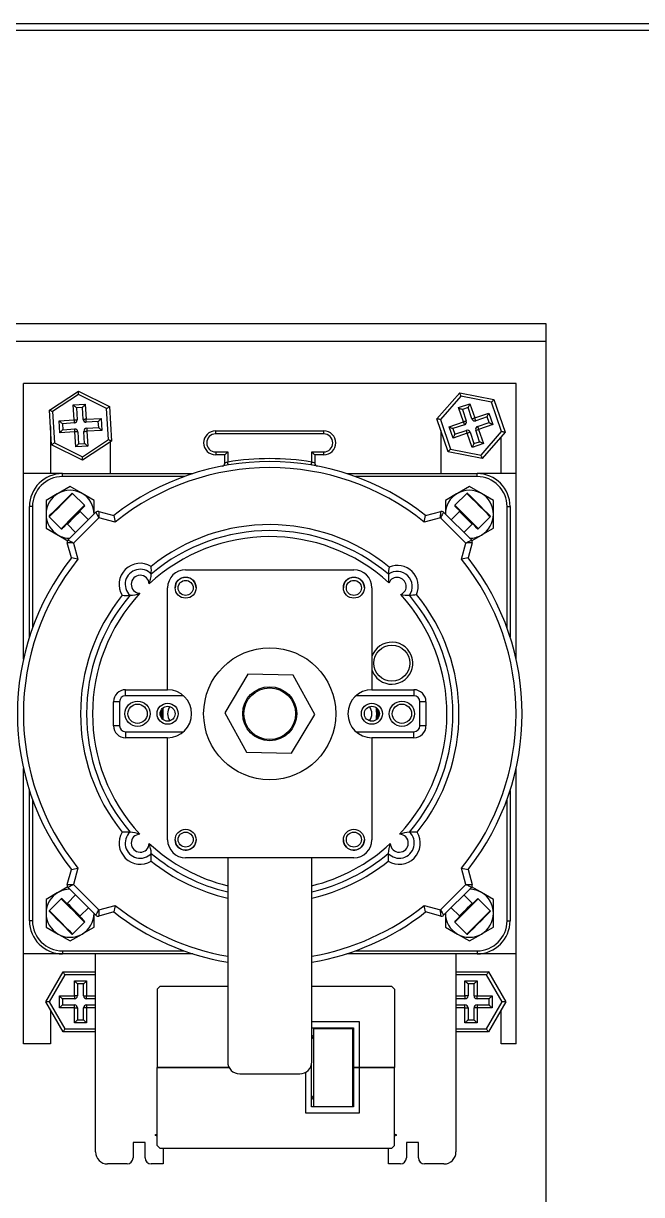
# Model space of a CAD drawing. Header units: millimetres. Extents: x 4754612 to 5801174, y 2368242 to 2777223.
# Drawn here: x 5040166.3 to 5040239.8, y 2602960.3 to 2603099.6 of the extents above; entities that cross this region are included whole.
import ezdxf

# ---------------------------------------------------------------- set-up
doc = ezdxf.new("R2010")
doc.units = ezdxf.units.MM
doc.header["$LTSCALE"] = 1000
doc.layers.add('(주)하나기공-LEADER', color=7, linetype='Continuous')

msp = doc.modelspace()

# ---------------------------------------------------------------- linework, layer by layer
at = {"layer": '(주)하나기공-LEADER', "color": 8, "linetype": 'ByBlock', "lineweight": -2}
for p, q in [((5040228.443, 2603061.764), (5040035.586, 2603061.764)), ((5040166.315, 2603046.05), (5040166.315, 2603056.764)), ((5040224.886, 2603056.764), (5040166.315, 2603056.764)), ((5040169.413, 2603053.611), (5040172.856, 2603055.881)), ((5040172.856, 2603055.881), (5040176.543, 2603054.035)), ((5040215.483, 2603052.564), (5040218.199, 2603055.668)), ((5040218.199, 2603055.668), (5040222.245, 2603054.868)), ((5040224.886, 2603046.05), (5040224.886, 2603056.764)), ((5040172.88, 2603055.469), (5040169.782, 2603053.426)), ((5040172.239, 2603054.217), (5040173.665, 2603054.302)), ((5040172.345, 2603052.435), (5040172.239, 2603054.217)), ((5040176.199, 2603053.808), (5040172.88, 2603055.469)), ((5040173.665, 2603054.302), (5040173.771, 2603052.52)), ((5040218.332, 2603055.277), (5040215.888, 2603052.484)), ((5040218.047, 2603053.9), (5040219.399, 2603054.361)), ((5040221.973, 2603054.558), (5040218.332, 2603055.277)), ((5040219.399, 2603054.361), (5040219.975, 2603052.671)), ((5040223.17, 2603051.044), (5040221.973, 2603054.558)), ((5040222.245, 2603054.868), (5040223.575, 2603050.964)), ((5040169.658, 2603049.494), (5040169.413, 2603053.611)), ((5040169.782, 2603053.426), (5040170.002, 2603049.721)), ((5040173.33, 2603053.925), (5040172.617, 2603053.882)), ((5040172.617, 2603053.882), (5040172.702, 2603052.456)), ((5040173.415, 2603052.498), (5040173.33, 2603053.925)), ((5040176.419, 2603050.103), (5040176.199, 2603053.808)), ((5040176.543, 2603054.035), (5040176.788, 2603049.918)), ((5040218.623, 2603052.21), (5040218.047, 2603053.9)), ((5040219.176, 2603053.908), (5040218.5, 2603053.677)), ((5040218.5, 2603053.677), (5040218.961, 2603052.325)), ((5040219.637, 2603052.556), (5040219.176, 2603053.908)), ((5040219.975, 2603052.671), (5040221.665, 2603053.247)), ((5040221.442, 2603052.793), (5040220.09, 2603052.333)), ((5040221.673, 2603052.117), (5040221.442, 2603052.793)), ((5040221.665, 2603053.247), (5040222.126, 2603051.894)), ((5040169.529, 2603051.658), (5040169.529, 2603046.05)), ((5040170.562, 2603052.329), (5040172.345, 2603052.435)), ((5040170.647, 2603050.903), (5040170.562, 2603052.329)), ((5040172.366, 2603052.078), (5040170.94, 2603051.994)), ((5040170.94, 2603051.994), (5040170.983, 2603051.28)), ((5040170.983, 2603051.28), (5040172.409, 2603051.365)), ((5040173.771, 2603052.52), (5040175.554, 2603052.626)), ((5040175.218, 2603052.248), (5040173.792, 2603052.163)), ((5040173.835, 2603051.45), (5040175.261, 2603051.535)), ((5040175.261, 2603051.535), (5040175.218, 2603052.248)), ((5040175.554, 2603052.626), (5040175.638, 2603051.2)), ((5040216.814, 2603048.661), (5040215.483, 2603052.564)), ((5040215.888, 2603052.484), (5040217.085, 2603048.971)), ((5040216.932, 2603051.634), (5040218.623, 2603052.21)), ((5040217.393, 2603050.282), (5040216.932, 2603051.634)), ((5040218.738, 2603051.872), (5040217.385, 2603051.411)), ((5040217.385, 2603051.411), (5040217.616, 2603050.735)), ((5040220.32, 2603051.657), (5040221.673, 2603052.117)), ((5040222.126, 2603051.894), (5040220.436, 2603051.319)), ((5040172.43, 2603051.009), (5040170.647, 2603050.903)), ((5040172.536, 2603049.226), (5040172.43, 2603051.009)), ((5040172.786, 2603051.03), (5040172.871, 2603049.604)), ((5040173.321, 2603048.059), (5040176.419, 2603050.103)), ((5040173.584, 2603049.646), (5040173.499, 2603051.072)), ((5040175.638, 2603051.2), (5040173.856, 2603051.094)), ((5040173.856, 2603051.094), (5040173.962, 2603049.311)), ((5040189.172, 2603050.78), (5040189.172, 2603051.137)), ((5040189.172, 2603051.137), (5040202.029, 2603051.137)), ((5040202.029, 2603050.78), (5040189.172, 2603050.78)), ((5040202.029, 2603050.78), (5040202.029, 2603051.137)), ((5040215.958, 2603051.172), (5040215.958, 2603046.05)), ((5040219.083, 2603050.858), (5040217.393, 2603050.282)), ((5040217.616, 2603050.735), (5040218.968, 2603051.196)), ((5040219.659, 2603049.167), (5040219.083, 2603050.858)), ((5040219.421, 2603050.973), (5040219.882, 2603049.621)), ((5040220.558, 2603049.851), (5040220.097, 2603051.203)), ((5040220.436, 2603051.319), (5040221.011, 2603049.628)), ((5040220.726, 2603048.251), (5040223.17, 2603051.044)), ((5040223.575, 2603050.964), (5040220.859, 2603047.861)), ((5040223.1, 2603046.05), (5040223.1, 2603050.422)), ((5040173.345, 2603047.648), (5040169.658, 2603049.494)), ((5040170.002, 2603049.721), (5040173.321, 2603048.059)), ((5040173.962, 2603049.311), (5040172.536, 2603049.226)), ((5040172.871, 2603049.604), (5040173.584, 2603049.646)), ((5040176.788, 2603049.918), (5040173.345, 2603047.648)), ((5040176.672, 2603046.05), (5040176.672, 2603049.841)), ((5040189.172, 2603048.637), (5040190.6, 2603048.637)), ((5040189.172, 2603048.637), (5040189.172, 2603048.28)), ((5040190.6, 2603048.637), (5040190.243, 2603048.28)), ((5040190.6, 2603048.637), (5040190.6, 2603047.421)), ((5040200.6, 2603047.421), (5040200.6, 2603048.637)), ((5040200.6, 2603048.637), (5040202.029, 2603048.637)), ((5040202.029, 2603048.28), (5040202.029, 2603048.637)), ((5040220.859, 2603047.861), (5040216.814, 2603048.661)), ((5040217.085, 2603048.971), (5040220.726, 2603048.251)), ((5040221.011, 2603049.628), (5040219.659, 2603049.167)), ((5040219.882, 2603049.621), (5040220.558, 2603049.851)), ((5040190.243, 2603048.28), (5040189.172, 2603048.28)), ((5040190.243, 2603047.293), (5040190.243, 2603048.28)), ((5040200.958, 2603048.28), (5040200.958, 2603047.293)), ((5040202.029, 2603048.28), (5040200.958, 2603048.28)), ((5040166.315, 2603023.986), (5040166.315, 2603046.05)), ((5040170.958, 2603046.05), (5040166.315, 2603046.05)), ((5040170.958, 2603045.693), (5040170.958, 2603046.05)), ((5040170.958, 2603046.05), (5040186.453, 2603046.05)), ((5040204.748, 2603046.05), (5040220.243, 2603046.05)), ((5040224.886, 2603046.05), (5040220.243, 2603046.05)), ((5040220.243, 2603045.693), (5040220.243, 2603046.05)), ((5040224.886, 2603023.986), (5040224.886, 2603046.05)), ((5040171.862, 2603044.516), (5040170.433, 2603043.691)), ((5040185.405, 2603045.693), (5040170.958, 2603045.693)), ((5040220.243, 2603045.693), (5040205.796, 2603045.693)), ((5040219.339, 2603044.516), (5040217.91, 2603043.691)), ((5040170.841, 2603042.469), (5040172.064, 2603043.692)), ((5040173.579, 2603042.278), (5040172.165, 2603043.692)), ((5040174.719, 2603042.867), (5040173.29, 2603043.691)), ((5040219.036, 2603043.692), (5040217.622, 2603042.278)), ((5040222.196, 2603042.867), (5040220.768, 2603043.691)), ((5040167.386, 2603042.121), (5040167.029, 2603042.121)), ((5040167.029, 2603026.626), (5040167.029, 2603042.121)), ((5040167.386, 2603042.121), (5040167.386, 2603027.674)), ((5040169.005, 2603042.867), (5040169.005, 2603041.217)), ((5040172.31, 2603041.009), (5040173.579, 2603042.278)), ((5040173.579, 2603042.177), (5040172.356, 2603040.954)), ((5040174.719, 2603041.217), (5040174.719, 2603042.867)), ((5040216.482, 2603042.867), (5040216.482, 2603041.217)), ((5040222.196, 2603041.217), (5040222.196, 2603042.867)), ((5040223.815, 2603042.121), (5040224.172, 2603042.121)), ((5040223.815, 2603027.674), (5040223.815, 2603042.121)), ((5040224.172, 2603042.121), (5040224.172, 2603026.626)), ((5040169.005, 2603041.217), (5040169.005, 2603039.568)), ((5040169.387, 2603040.914), (5040170.801, 2603039.5)), ((5040170.801, 2603039.5), (5040172.31, 2603041.009)), ((5040172.356, 2603040.853), (5040171.534, 2603040.03)), ((5040171.625, 2603038.153), (5040174.926, 2603041.454)), ((5040175.285, 2603040.803), (5040172.276, 2603037.794)), ((5040173.049, 2603041.545), (5040172.356, 2603040.853)), ((5040174.033, 2603040.561), (5040173.049, 2603041.545)), ((5040175.271, 2603041.547), (5040177.063, 2603041.066)), ((5040177.226, 2603040.283), (5040175.285, 2603040.803)), ((5040215.916, 2603040.803), (5040213.974, 2603040.283)), ((5040214.137, 2603041.066), (5040215.93, 2603041.547)), ((5040218.925, 2603037.794), (5040215.916, 2603040.803)), ((5040216.275, 2603041.454), (5040219.576, 2603038.153)), ((5040218.152, 2603041.545), (5040217.168, 2603040.561)), ((5040220.4, 2603039.5), (5040221.814, 2603040.914)), ((5040221.739, 2603041.09), (5040221.814, 2603041.015)), ((5040222.196, 2603039.568), (5040222.196, 2603041.217)), ((5040169.005, 2603039.568), (5040170.433, 2603038.743)), ((5040171.534, 2603040.03), (5040172.518, 2603039.046)), ((5040218.683, 2603039.046), (5040219.667, 2603040.03)), ((5040220.322, 2603039.578), (5040220.4, 2603039.5)), ((5040172.013, 2603036.015), (5040171.532, 2603037.808)), ((5040172.276, 2603037.794), (5040172.796, 2603035.853)), ((5040218.405, 2603035.853), (5040218.925, 2603037.794)), ((5040219.668, 2603037.808), (5040219.188, 2603036.015)), ((5040219.598, 2603038.068), (5040220.768, 2603038.743)), ((5040185.6, 2603034.621), (5040205.6, 2603034.621)), ((5040183.458, 2603020.336), (5040183.458, 2603032.479)), ((5040207.743, 2603032.479), (5040207.743, 2603020.336)), ((5040193.014, 2603022.175), (5040190.24, 2603017.587)), ((5040198.374, 2603022.066), (5040193.014, 2603022.175)), ((5040200.96, 2603017.37), (5040198.374, 2603022.066)), ((5040178.458, 2603019.621), (5040178.458, 2603020.336)), ((5040178.458, 2603020.336), (5040183.458, 2603020.336)), ((5040185.347, 2603019.621), (5040178.458, 2603019.621)), ((5040212.743, 2603019.621), (5040205.853, 2603019.621)), ((5040207.743, 2603020.336), (5040212.743, 2603020.336)), ((5040212.743, 2603020.336), (5040212.743, 2603019.621)), ((5040177.029, 2603016.05), (5040177.029, 2603018.907)), ((5040177.743, 2603018.907), (5040177.029, 2603018.907)), ((5040177.743, 2603018.907), (5040177.743, 2603016.05)), ((5040213.458, 2603016.05), (5040213.458, 2603018.907)), ((5040214.172, 2603018.907), (5040213.458, 2603018.907)), ((5040214.172, 2603018.907), (5040214.172, 2603016.05)), ((5040190.24, 2603017.587), (5040192.827, 2603012.891)), ((5040198.187, 2603012.783), (5040200.96, 2603017.37)), ((5040177.743, 2603016.05), (5040177.029, 2603016.05)), ((5040178.458, 2603015.336), (5040178.458, 2603014.621)), ((5040178.458, 2603015.336), (5040185.347, 2603015.336)), ((5040205.853, 2603015.336), (5040212.743, 2603015.336)), ((5040212.743, 2603014.621), (5040212.743, 2603015.336)), ((5040214.172, 2603016.05), (5040213.458, 2603016.05)), ((5040183.458, 2603014.621), (5040178.458, 2603014.621)), ((5040183.458, 2603002.479), (5040183.458, 2603014.621)), ((5040212.743, 2603014.621), (5040207.743, 2603014.621)), ((5040207.743, 2603014.621), (5040207.743, 2603002.479)), ((5040192.827, 2603012.891), (5040198.187, 2603012.783)), ((5040166.315, 2602988.907), (5040166.315, 2603010.971)), ((5040224.886, 2602988.907), (5040224.886, 2603010.971)), ((5040167.029, 2602992.836), (5040167.029, 2603008.331)), ((5040224.172, 2603008.331), (5040224.172, 2602992.836)), ((5040167.386, 2603007.283), (5040167.386, 2602992.836)), ((5040223.815, 2602992.836), (5040223.815, 2603007.283)), ((5040205.6, 2603000.336), (5040185.6, 2603000.336)), ((5040190.6, 2603000.336), (5040190.6, 2602976.05)), ((5040200.6, 2602976.05), (5040200.6, 2603000.336)), ((5040171.532, 2602997.149), (5040172.013, 2602998.942)), ((5040172.796, 2602999.105), (5040172.276, 2602997.163)), ((5040218.925, 2602997.163), (5040218.405, 2602999.105)), ((5040219.188, 2602998.942), (5040219.668, 2602997.149)), ((5040172.276, 2602997.163), (5040175.285, 2602994.154)), ((5040215.916, 2602994.154), (5040218.925, 2602997.163)), ((5040171.603, 2602996.889), (5040170.433, 2602996.214)), ((5040172.518, 2602995.911), (5040171.534, 2602994.927)), ((5040174.926, 2602993.503), (5040171.625, 2602996.804)), ((5040219.576, 2602996.804), (5040216.275, 2602993.503)), ((5040219.667, 2602994.927), (5040218.683, 2602995.911)), ((5040222.196, 2602995.39), (5040220.768, 2602996.214)), ((5040169.005, 2602995.39), (5040169.005, 2602993.74)), ((5040170.801, 2602995.457), (5040169.387, 2602994.043)), ((5040173.049, 2602993.412), (5040174.033, 2602994.396)), ((5040175.285, 2602994.154), (5040177.226, 2602994.674)), ((5040213.974, 2602994.674), (5040215.916, 2602994.154)), ((5040217.168, 2602994.396), (5040218.152, 2602993.412)), ((5040221.814, 2602994.043), (5040220.4, 2602995.457)), ((5040222.196, 2602993.74), (5040222.196, 2602995.39)), ((5040167.386, 2602992.836), (5040167.029, 2602992.836)), ((5040169.005, 2602993.74), (5040169.005, 2602992.09)), ((5040174.719, 2602992.09), (5040174.719, 2602993.74)), ((5040177.063, 2602993.891), (5040175.271, 2602993.41)), ((5040215.93, 2602993.41), (5040214.137, 2602993.891)), ((5040216.482, 2602993.74), (5040216.482, 2602992.09)), ((5040222.196, 2602992.09), (5040222.196, 2602993.74)), ((5040223.815, 2602992.836), (5040224.172, 2602992.836)), ((5040169.005, 2602992.09), (5040170.433, 2602991.266)), ((5040172.165, 2602991.265), (5040173.579, 2602992.679)), ((5040216.482, 2602992.09), (5040217.91, 2602991.266)), ((5040217.622, 2602992.679), (5040219.036, 2602991.265)), ((5040171.862, 2602990.441), (5040173.29, 2602991.266)), ((5040219.339, 2602990.441), (5040220.768, 2602991.266)), ((5040170.958, 2602988.907), (5040166.315, 2602988.907)), ((5040166.315, 2602978.193), (5040166.315, 2602988.907)), ((5040170.958, 2602989.264), (5040170.958, 2602988.907)), ((5040170.958, 2602989.264), (5040185.405, 2602989.264)), ((5040186.453, 2602988.907), (5040170.958, 2602988.907)), ((5040174.886, 2602965.336), (5040174.886, 2602988.907)), ((5040220.243, 2602988.907), (5040204.748, 2602988.907)), ((5040205.796, 2602989.264), (5040220.243, 2602989.264)), ((5040217.743, 2602988.907), (5040217.743, 2602965.336)), ((5040220.243, 2602989.264), (5040220.243, 2602988.907)), ((5040224.886, 2602988.907), (5040220.243, 2602988.907)), ((5040224.886, 2602978.193), (5040224.886, 2602988.907)), ((5040168.977, 2602983.193), (5040171.038, 2602986.764)), ((5040171.245, 2602986.407), (5040169.389, 2602983.193)), ((5040171.038, 2602986.764), (5040174.886, 2602986.764)), ((5040174.886, 2602986.407), (5040171.245, 2602986.407)), ((5040217.743, 2602986.764), (5040221.591, 2602986.764)), ((5040221.385, 2602986.407), (5040217.743, 2602986.407)), ((5040223.241, 2602983.193), (5040221.385, 2602986.407)), ((5040221.591, 2602986.764), (5040223.653, 2602983.193)), ((5040172.386, 2602983.907), (5040172.386, 2602985.693)), ((5040172.386, 2602985.693), (5040173.815, 2602985.693)), ((5040172.743, 2602985.336), (5040172.743, 2602983.907)), ((5040173.458, 2602985.336), (5040172.743, 2602985.336)), ((5040173.458, 2602983.907), (5040173.458, 2602985.336)), ((5040173.815, 2602985.693), (5040173.815, 2602983.907)), ((5040182.565, 2602985.043), (5040182.208, 2602984.686)), ((5040182.208, 2602984.686), (5040182.208, 2602975.4)), ((5040182.565, 2602985.043), (5040190.6, 2602985.043)), ((5040200.6, 2602985.043), (5040210.065, 2602985.043)), ((5040210.422, 2602984.686), (5040210.065, 2602985.043)), ((5040210.422, 2602984.686), (5040210.422, 2602975.4)), ((5040218.815, 2602985.693), (5040220.243, 2602985.693)), ((5040218.815, 2602983.907), (5040218.815, 2602985.693)), ((5040219.172, 2602985.336), (5040219.172, 2602983.907)), ((5040219.886, 2602985.336), (5040219.172, 2602985.336)), ((5040219.886, 2602983.907), (5040219.886, 2602985.336)), ((5040220.243, 2602985.693), (5040220.243, 2602983.907)), ((5040169.389, 2602983.193), (5040168.977, 2602983.193)), ((5040171.038, 2602979.621), (5040168.977, 2602983.193)), ((5040169.389, 2602983.193), (5040171.245, 2602979.979)), ((5040170.6, 2602982.479), (5040170.6, 2602983.907)), ((5040170.6, 2602983.907), (5040172.386, 2602983.907)), ((5040170.958, 2602983.55), (5040170.958, 2602982.836)), ((5040172.386, 2602983.55), (5040170.958, 2602983.55)), ((5040172.743, 2602983.907), (5040172.386, 2602983.907)), ((5040172.386, 2602983.907), (5040172.386, 2602983.55)), ((5040173.458, 2602983.907), (5040173.815, 2602983.907)), ((5040173.815, 2602983.55), (5040173.815, 2602983.907)), ((5040173.815, 2602983.907), (5040174.886, 2602983.907)), ((5040174.886, 2602983.55), (5040173.815, 2602983.55)), ((5040217.743, 2602983.907), (5040218.815, 2602983.907)), ((5040218.815, 2602983.55), (5040217.743, 2602983.55)), ((5040218.815, 2602983.907), (5040218.815, 2602983.55)), ((5040219.172, 2602983.907), (5040218.815, 2602983.907)), ((5040219.886, 2602983.907), (5040220.243, 2602983.907)), ((5040220.243, 2602983.907), (5040222.029, 2602983.907)), ((5040220.243, 2602983.55), (5040220.243, 2602983.907)), ((5040221.672, 2602983.55), (5040220.243, 2602983.55)), ((5040221.385, 2602979.979), (5040223.241, 2602983.193)), ((5040223.653, 2602983.193), (5040221.591, 2602979.621)), ((5040221.672, 2602982.836), (5040221.672, 2602983.55)), ((5040222.029, 2602983.907), (5040222.029, 2602982.479)), ((5040223.653, 2602983.193), (5040223.241, 2602983.193)), ((5040169.529, 2602982.236), (5040169.529, 2602978.193)), ((5040172.386, 2602982.479), (5040170.6, 2602982.479)), ((5040170.958, 2602982.836), (5040172.386, 2602982.836)), ((5040172.386, 2602982.479), (5040172.386, 2602982.836)), ((5040172.386, 2602980.693), (5040172.386, 2602982.479)), ((5040172.386, 2602982.479), (5040172.743, 2602982.479)), ((5040172.743, 2602982.479), (5040172.743, 2602981.05)), ((5040173.458, 2602981.05), (5040173.458, 2602982.479)), ((5040173.815, 2602982.479), (5040173.458, 2602982.479)), ((5040173.815, 2602982.836), (5040173.815, 2602982.479)), ((5040173.815, 2602982.836), (5040174.886, 2602982.836)), ((5040173.815, 2602982.479), (5040173.815, 2602980.693)), ((5040174.886, 2602982.479), (5040173.815, 2602982.479)), ((5040217.743, 2602982.836), (5040218.815, 2602982.836)), ((5040218.815, 2602982.479), (5040217.743, 2602982.479)), ((5040218.815, 2602982.479), (5040218.815, 2602982.836)), ((5040218.815, 2602980.693), (5040218.815, 2602982.479)), ((5040218.815, 2602982.479), (5040219.172, 2602982.479)), ((5040219.172, 2602982.479), (5040219.172, 2602981.05)), ((5040219.886, 2602981.05), (5040219.886, 2602982.479)), ((5040220.243, 2602982.479), (5040219.886, 2602982.479)), ((5040220.243, 2602982.836), (5040221.672, 2602982.836)), ((5040220.243, 2602982.836), (5040220.243, 2602982.479)), ((5040220.243, 2602982.479), (5040220.243, 2602980.693)), ((5040222.029, 2602982.479), (5040220.243, 2602982.479)), ((5040223.1, 2602978.193), (5040223.1, 2602982.236)), ((5040173.815, 2602980.693), (5040172.386, 2602980.693)), ((5040172.743, 2602981.05), (5040173.458, 2602981.05)), ((5040206.279, 2602980.829), (5040200.6, 2602980.829)), ((5040206.279, 2602975.4), (5040206.279, 2602980.829)), ((5040220.243, 2602980.693), (5040218.815, 2602980.693)), ((5040219.172, 2602981.05), (5040219.886, 2602981.05)), ((5040174.886, 2602979.621), (5040171.038, 2602979.621)), ((5040171.245, 2602979.979), (5040174.886, 2602979.979)), ((5040200.6, 2602980.114), (5040205.565, 2602980.114)), ((5040200.85, 2602980.043), (5040205.493, 2602980.043)), ((5040200.85, 2602970.757), (5040200.85, 2602980.043)), ((5040205.493, 2602980.043), (5040205.493, 2602980.114)), ((5040205.493, 2602970.757), (5040205.493, 2602980.043)), ((5040205.565, 2602980.114), (5040205.565, 2602975.4)), ((5040217.743, 2602979.979), (5040221.385, 2602979.979)), ((5040221.591, 2602979.621), (5040217.743, 2602979.621)), ((5040169.529, 2602978.193), (5040166.315, 2602978.193)), ((5040224.886, 2602978.193), (5040223.1, 2602978.193)), ((5040182.208, 2602975.4), (5040190.757, 2602975.4)), ((5040182.208, 2602966.114), (5040182.208, 2602975.4)), ((5040190.757, 2602975.4), (5040182.208, 2602975.4)), ((5040199.85, 2602974.793), (5040199.85, 2602969.971)), ((5040200.444, 2602975.4), (5040200.565, 2602975.4)), ((5040200.565, 2602975.4), (5040200.444, 2602975.4)), ((5040200.565, 2602975.4), (5040200.565, 2602975.733)), ((5040200.565, 2602970.686), (5040200.565, 2602975.4)), ((5040205.565, 2602975.4), (5040206.279, 2602975.4)), ((5040205.565, 2602975.4), (5040205.565, 2602970.686)), ((5040206.279, 2602975.4), (5040205.565, 2602975.4)), ((5040206.279, 2602975.4), (5040210.422, 2602975.4)), ((5040206.279, 2602969.971), (5040206.279, 2602975.4)), ((5040210.422, 2602975.4), (5040206.279, 2602975.4)), ((5040210.422, 2602966.114), (5040210.422, 2602975.4)), ((5040192.029, 2602974.621), (5040199.172, 2602974.621)), ((5040205.565, 2602970.686), (5040200.565, 2602970.686)), ((5040200.85, 2602970.757), (5040205.493, 2602970.757)), ((5040205.493, 2602970.686), (5040205.493, 2602970.757)), ((5040199.85, 2602969.971), (5040206.279, 2602969.971)), ((5040180.779, 2602966.471), (5040179.35, 2602966.471)), ((5040179.35, 2602966.471), (5040179.35, 2602964.621)), ((5040180.779, 2602964.621), (5040180.779, 2602966.471)), ((5040182.208, 2602967.461), (5040181.932, 2602967.347)), ((5040181.932, 2602967.347), (5040182.208, 2602967.233)), ((5040210.697, 2602967.347), (5040210.422, 2602967.461)), ((5040210.422, 2602967.233), (5040210.697, 2602967.347)), ((5040213.279, 2602966.471), (5040211.85, 2602966.471)), ((5040211.85, 2602966.471), (5040211.85, 2602964.621)), ((5040213.279, 2602964.621), (5040213.279, 2602966.471)), ((5040182.208, 2602966.114), (5040182.565, 2602965.757)), ((5040210.065, 2602965.757), (5040182.565, 2602965.757)), ((5040182.922, 2602965.757), (5040182.922, 2602963.907)), ((5040209.708, 2602963.907), (5040209.708, 2602965.757)), ((5040210.065, 2602965.757), (5040210.422, 2602966.114)), ((5040178.636, 2602963.907), (5040176.315, 2602963.907)), ((5040182.922, 2602963.907), (5040181.493, 2602963.907)), ((5040211.136, 2602963.907), (5040209.708, 2602963.907)), ((5040216.315, 2602963.907), (5040213.993, 2602963.907))]:
    msp.add_line(p, q, dxfattribs=at)
at = {"layer": '(주)하나기공-LEADER', "color": 4}
msp.add_lwpolyline([(5040312.443, 2603098.764), (5040013.3, 2603098.764), (5040013.3, 2603099.621), (5040013.3, 2603099.621), (5040312.443, 2603099.621)], dxfattribs=at)
at = {"layer": '(주)하나기공-LEADER', "color": 8, "linetype": 'ByBlock', "lineweight": -2}
msp.add_lwpolyline([(5040228.443, 2602958.907), (5040035.586, 2602958.907), (5040035.586, 2603061.764), (5040035.586, 2603063.907), (5040228.443, 2603063.907), (5040228.443, 2603061.764)], close=True, dxfattribs=at)
for points in [[(5040172.88, 2603055.469), (5040172.875, 2603055.55), (5040172.871, 2603055.627), (5040172.866, 2603055.698), (5040172.863, 2603055.76), (5040172.86, 2603055.812), (5040172.857, 2603055.85), (5040172.856, 2603055.873), (5040172.856, 2603055.881)], [(5040218.332, 2603055.277), (5040218.306, 2603055.354), (5040218.281, 2603055.427), (5040218.258, 2603055.494), (5040218.238, 2603055.553), (5040218.221, 2603055.602), (5040218.209, 2603055.638), (5040218.201, 2603055.66), (5040218.199, 2603055.668)], [(5040172.239, 2603054.217), (5040172.313, 2603054.152), (5040172.384, 2603054.089), (5040172.449, 2603054.031), (5040172.506, 2603053.98), (5040172.553, 2603053.939), (5040172.588, 2603053.908), (5040172.609, 2603053.889), (5040172.617, 2603053.882)], [(5040173.665, 2603054.302), (5040173.6, 2603054.229), (5040173.537, 2603054.158), (5040173.479, 2603054.092), (5040173.428, 2603054.035), (5040173.386, 2603053.988), (5040173.355, 2603053.953), (5040173.336, 2603053.932), (5040173.33, 2603053.925)], [(5040219.399, 2603054.361), (5040219.355, 2603054.273), (5040219.313, 2603054.188), (5040219.275, 2603054.109), (5040219.241, 2603054.041), (5040219.213, 2603053.984), (5040219.193, 2603053.942), (5040219.18, 2603053.916), (5040219.176, 2603053.908)], [(5040221.973, 2603054.558), (5040222.026, 2603054.618), (5040222.077, 2603054.676), (5040222.124, 2603054.73), (5040222.165, 2603054.777), (5040222.199, 2603054.816), (5040222.224, 2603054.844), (5040222.239, 2603054.862), (5040222.245, 2603054.868)], [(5040169.782, 2603053.426), (5040169.71, 2603053.462), (5040169.641, 2603053.497), (5040169.577, 2603053.528), (5040169.521, 2603053.556), (5040169.475, 2603053.579), (5040169.441, 2603053.596), (5040169.42, 2603053.607), (5040169.413, 2603053.611)], [(5040176.199, 2603053.808), (5040176.266, 2603053.852), (5040176.331, 2603053.894), (5040176.39, 2603053.934), (5040176.442, 2603053.968), (5040176.485, 2603053.996), (5040176.517, 2603054.017), (5040176.537, 2603054.03), (5040176.543, 2603054.035)], [(5040218.047, 2603053.9), (5040218.135, 2603053.857), (5040218.22, 2603053.815), (5040218.298, 2603053.776), (5040218.367, 2603053.743), (5040218.423, 2603053.715), (5040218.465, 2603053.694), (5040218.491, 2603053.682), (5040218.5, 2603053.677)], [(5040221.442, 2603052.793), (5040221.446, 2603052.802), (5040221.459, 2603052.828), (5040221.48, 2603052.87), (5040221.507, 2603052.926), (5040221.541, 2603052.995), (5040221.58, 2603053.073), (5040221.622, 2603053.158), (5040221.665, 2603053.247)], [(5040170.562, 2603052.329), (5040170.636, 2603052.263), (5040170.707, 2603052.201), (5040170.772, 2603052.143), (5040170.83, 2603052.092), (5040170.877, 2603052.05), (5040170.911, 2603052.019), (5040170.933, 2603052), (5040170.94, 2603051.994)], [(5040172.345, 2603052.435), (5040172.415, 2603052.439), (5040172.481, 2603052.443), (5040172.543, 2603052.447), (5040172.597, 2603052.45), (5040172.641, 2603052.452), (5040172.674, 2603052.454), (5040172.695, 2603052.456), (5040172.702, 2603052.456)], [(5040172.345, 2603052.435), (5040172.349, 2603052.365), (5040172.353, 2603052.298), (5040172.357, 2603052.237), (5040172.36, 2603052.183), (5040172.363, 2603052.138), (5040172.365, 2603052.105), (5040172.366, 2603052.085), (5040172.366, 2603052.078)], [(5040172.43, 2603051.009), (5040172.426, 2603051.078), (5040172.422, 2603051.145), (5040172.418, 2603051.207), (5040172.415, 2603051.261), (5040172.412, 2603051.305), (5040172.41, 2603051.338), (5040172.409, 2603051.358), (5040172.409, 2603051.365)], [(5040173.771, 2603052.52), (5040173.702, 2603052.516), (5040173.635, 2603052.512), (5040173.573, 2603052.508), (5040173.519, 2603052.505), (5040173.475, 2603052.502), (5040173.442, 2603052.5), (5040173.421, 2603052.499), (5040173.415, 2603052.498)], [(5040173.792, 2603052.163), (5040173.792, 2603052.17), (5040173.791, 2603052.19), (5040173.789, 2603052.223), (5040173.786, 2603052.268), (5040173.783, 2603052.322), (5040173.779, 2603052.383), (5040173.775, 2603052.45), (5040173.771, 2603052.52)], [(5040173.835, 2603051.45), (5040173.835, 2603051.443), (5040173.836, 2603051.423), (5040173.838, 2603051.39), (5040173.841, 2603051.346), (5040173.844, 2603051.292), (5040173.848, 2603051.23), (5040173.852, 2603051.163), (5040173.856, 2603051.094)], [(5040175.218, 2603052.248), (5040175.225, 2603052.255), (5040175.244, 2603052.277), (5040175.275, 2603052.312), (5040175.317, 2603052.359), (5040175.367, 2603052.416), (5040175.425, 2603052.481), (5040175.488, 2603052.552), (5040175.554, 2603052.626)], [(5040175.261, 2603051.535), (5040175.268, 2603051.529), (5040175.289, 2603051.509), (5040175.324, 2603051.478), (5040175.371, 2603051.437), (5040175.429, 2603051.386), (5040175.494, 2603051.328), (5040175.565, 2603051.265), (5040175.638, 2603051.2)], [(5040215.888, 2603052.484), (5040215.809, 2603052.5), (5040215.733, 2603052.515), (5040215.663, 2603052.529), (5040215.602, 2603052.541), (5040215.552, 2603052.551), (5040215.514, 2603052.558), (5040215.491, 2603052.563), (5040215.483, 2603052.564)], [(5040216.932, 2603051.634), (5040217.021, 2603051.591), (5040217.106, 2603051.549), (5040217.184, 2603051.51), (5040217.253, 2603051.476), (5040217.309, 2603051.449), (5040217.351, 2603051.428), (5040217.377, 2603051.415), (5040217.385, 2603051.411)], [(5040218.623, 2603052.21), (5040218.688, 2603052.232), (5040218.752, 2603052.254), (5040218.81, 2603052.274), (5040218.862, 2603052.291), (5040218.904, 2603052.306), (5040218.935, 2603052.316), (5040218.954, 2603052.323), (5040218.961, 2603052.325)], [(5040218.623, 2603052.21), (5040218.645, 2603052.144), (5040218.667, 2603052.081), (5040218.687, 2603052.022), (5040218.704, 2603051.971), (5040218.718, 2603051.929), (5040218.729, 2603051.898), (5040218.735, 2603051.878), (5040218.738, 2603051.872)], [(5040219.975, 2603052.671), (5040219.909, 2603052.648), (5040219.845, 2603052.627), (5040219.787, 2603052.607), (5040219.736, 2603052.589), (5040219.694, 2603052.575), (5040219.662, 2603052.564), (5040219.643, 2603052.558), (5040219.637, 2603052.556)], [(5040220.09, 2603052.333), (5040220.088, 2603052.339), (5040220.081, 2603052.358), (5040220.071, 2603052.39), (5040220.056, 2603052.432), (5040220.039, 2603052.483), (5040220.019, 2603052.541), (5040219.997, 2603052.605), (5040219.975, 2603052.671)], [(5040220.32, 2603051.657), (5040220.323, 2603051.65), (5040220.329, 2603051.631), (5040220.34, 2603051.6), (5040220.354, 2603051.558), (5040220.372, 2603051.506), (5040220.391, 2603051.448), (5040220.413, 2603051.384), (5040220.436, 2603051.319)], [(5040221.673, 2603052.117), (5040221.681, 2603052.113), (5040221.707, 2603052.1), (5040221.749, 2603052.08), (5040221.805, 2603052.052), (5040221.874, 2603052.018), (5040221.952, 2603051.98), (5040222.037, 2603051.938), (5040222.126, 2603051.894)], [(5040170.647, 2603050.903), (5040170.713, 2603050.976), (5040170.776, 2603051.047), (5040170.834, 2603051.113), (5040170.884, 2603051.17), (5040170.926, 2603051.217), (5040170.957, 2603051.252), (5040170.976, 2603051.273), (5040170.983, 2603051.28)], [(5040172.786, 2603051.03), (5040172.779, 2603051.03), (5040172.759, 2603051.028), (5040172.726, 2603051.026), (5040172.682, 2603051.024), (5040172.628, 2603051.021), (5040172.566, 2603051.017), (5040172.499, 2603051.013), (5040172.43, 2603051.009)], [(5040173.499, 2603051.072), (5040173.506, 2603051.073), (5040173.527, 2603051.074), (5040173.559, 2603051.076), (5040173.604, 2603051.079), (5040173.658, 2603051.082), (5040173.719, 2603051.086), (5040173.786, 2603051.089), (5040173.856, 2603051.094)], [(5040176.788, 2603049.918), (5040176.782, 2603049.921), (5040176.766, 2603049.929), (5040176.739, 2603049.943), (5040176.702, 2603049.961), (5040176.656, 2603049.984), (5040176.604, 2603050.01), (5040176.545, 2603050.039), (5040176.483, 2603050.071), (5040176.419, 2603050.103)], [(5040217.393, 2603050.282), (5040217.436, 2603050.37), (5040217.478, 2603050.455), (5040217.517, 2603050.534), (5040217.551, 2603050.602), (5040217.578, 2603050.659), (5040217.599, 2603050.701), (5040217.612, 2603050.726), (5040217.616, 2603050.735)], [(5040219.083, 2603050.858), (5040219.061, 2603050.924), (5040219.039, 2603050.987), (5040219.019, 2603051.046), (5040219.002, 2603051.097), (5040218.988, 2603051.139), (5040218.977, 2603051.17), (5040218.97, 2603051.189), (5040218.968, 2603051.196)], [(5040219.421, 2603050.973), (5040219.415, 2603050.971), (5040219.396, 2603050.964), (5040219.364, 2603050.954), (5040219.322, 2603050.939), (5040219.271, 2603050.922), (5040219.213, 2603050.902), (5040219.149, 2603050.88), (5040219.083, 2603050.858)], [(5040220.097, 2603051.203), (5040220.104, 2603051.206), (5040220.123, 2603051.212), (5040220.154, 2603051.223), (5040220.196, 2603051.237), (5040220.248, 2603051.255), (5040220.306, 2603051.274), (5040220.37, 2603051.296), (5040220.436, 2603051.319)], [(5040223.575, 2603050.964), (5040223.568, 2603050.966), (5040223.55, 2603050.969), (5040223.52, 2603050.975), (5040223.48, 2603050.983), (5040223.43, 2603050.993), (5040223.372, 2603051.004), (5040223.308, 2603051.017), (5040223.24, 2603051.03), (5040223.17, 2603051.044)], [(5040169.658, 2603049.494), (5040169.664, 2603049.498), (5040169.684, 2603049.511), (5040169.716, 2603049.532), (5040169.759, 2603049.56), (5040169.811, 2603049.595), (5040169.87, 2603049.634), (5040169.935, 2603049.677), (5040170.002, 2603049.721)], [(5040172.871, 2603049.604), (5040172.865, 2603049.597), (5040172.846, 2603049.575), (5040172.815, 2603049.54), (5040172.773, 2603049.493), (5040172.722, 2603049.436), (5040172.664, 2603049.371), (5040172.601, 2603049.3), (5040172.536, 2603049.226)], [(5040173.584, 2603049.646), (5040173.591, 2603049.64), (5040173.613, 2603049.621), (5040173.648, 2603049.59), (5040173.695, 2603049.548), (5040173.752, 2603049.497), (5040173.817, 2603049.439), (5040173.888, 2603049.376), (5040173.962, 2603049.311)], [(5040200.958, 2603048.28), (5040200.951, 2603048.287), (5040200.93, 2603048.308), (5040200.897, 2603048.341), (5040200.853, 2603048.385), (5040200.799, 2603048.439), (5040200.737, 2603048.501), (5040200.67, 2603048.568), (5040200.6, 2603048.637)], [(5040216.814, 2603048.661), (5040216.819, 2603048.667), (5040216.834, 2603048.684), (5040216.859, 2603048.713), (5040216.893, 2603048.751), (5040216.934, 2603048.798), (5040216.981, 2603048.852), (5040217.032, 2603048.91), (5040217.085, 2603048.971)], [(5040219.882, 2603049.621), (5040219.878, 2603049.612), (5040219.865, 2603049.586), (5040219.845, 2603049.544), (5040219.817, 2603049.488), (5040219.783, 2603049.419), (5040219.745, 2603049.341), (5040219.703, 2603049.256), (5040219.659, 2603049.167)], [(5040220.558, 2603049.851), (5040220.567, 2603049.847), (5040220.593, 2603049.834), (5040220.635, 2603049.814), (5040220.691, 2603049.786), (5040220.76, 2603049.752), (5040220.838, 2603049.714), (5040220.923, 2603049.672), (5040221.011, 2603049.628)], [(5040173.345, 2603047.648), (5040173.345, 2603047.656), (5040173.343, 2603047.679), (5040173.341, 2603047.717), (5040173.338, 2603047.768), (5040173.334, 2603047.831), (5040173.33, 2603047.902), (5040173.326, 2603047.979), (5040173.321, 2603048.059)], [(5040190.659, 2603047.069), (5040190.658, 2603047.076), (5040190.655, 2603047.096), (5040190.649, 2603047.128), (5040190.642, 2603047.172), (5040190.633, 2603047.225), (5040190.623, 2603047.286), (5040190.612, 2603047.352), (5040190.6, 2603047.421)], [(5040200.542, 2603047.069), (5040200.543, 2603047.076), (5040200.546, 2603047.096), (5040200.552, 2603047.128), (5040200.559, 2603047.172), (5040200.568, 2603047.225), (5040200.578, 2603047.286), (5040200.589, 2603047.352), (5040200.6, 2603047.421)], [(5040220.859, 2603047.861), (5040220.857, 2603047.868), (5040220.849, 2603047.89), (5040220.837, 2603047.926), (5040220.82, 2603047.975), (5040220.8, 2603048.034), (5040220.777, 2603048.102), (5040220.752, 2603048.175), (5040220.726, 2603048.251)], [(5040173.29, 2603043.691), (5040173.189, 2603043.75), (5040171.862, 2603044.516)], [(5040220.768, 2603043.691), (5040220.666, 2603043.75), (5040219.339, 2603044.516)], [(5040170.433, 2603043.691), (5040170.332, 2603043.633), (5040169.005, 2603042.867)], [(5040172.165, 2603043.692), (5040172.165, 2603043.692), (5040172.068, 2603043.595), (5040171.797, 2603043.324), (5040171.387, 2603042.915), (5040170.896, 2603042.423)], [(5040217.91, 2603043.691), (5040217.809, 2603043.633), (5040216.482, 2603042.867)], [(5040221.814, 2603040.914), (5040221.736, 2603040.992), (5040221.481, 2603041.247), (5040221.084, 2603041.644), (5040220.598, 2603042.13), (5040220.088, 2603042.639), (5040219.624, 2603043.104), (5040219.268, 2603043.46), (5040219.069, 2603043.659), (5040219.036, 2603043.692)], [(5040219.137, 2603043.692), (5040219.168, 2603043.661), (5040219.361, 2603043.468), (5040219.704, 2603043.125), (5040220.151, 2603042.678), (5040220.642, 2603042.187), (5040221.111, 2603041.718), (5040221.493, 2603041.336), (5040221.739, 2603041.09)], [(5040169.387, 2603041.015), (5040169.408, 2603041.036), (5040169.583, 2603041.211), (5040169.912, 2603041.54), (5040170.351, 2603041.979), (5040170.841, 2603042.469)], [(5040170.896, 2603042.423), (5040170.388, 2603041.915), (5040169.932, 2603041.459), (5040169.591, 2603041.118), (5040169.409, 2603040.936), (5040169.387, 2603040.914)], [(5040217.622, 2603042.278), (5040217.654, 2603042.245), (5040217.854, 2603042.045), (5040218.21, 2603041.689), (5040218.674, 2603041.225), (5040219.184, 2603040.716), (5040219.67, 2603040.23), (5040220.067, 2603039.832), (5040220.322, 2603039.578)], [(5040220.299, 2603039.5), (5040220.223, 2603039.575), (5040219.978, 2603039.82), (5040219.595, 2603040.203), (5040219.127, 2603040.672), (5040218.636, 2603041.163), (5040218.189, 2603041.61), (5040217.846, 2603041.953), (5040217.653, 2603042.145), (5040217.622, 2603042.177)], [(5040172.356, 2603040.954), (5040171.867, 2603040.464), (5040171.428, 2603040.025), (5040171.098, 2603039.696), (5040170.924, 2603039.521), (5040170.902, 2603039.5)], [(5040175.285, 2603040.803), (5040175.215, 2603040.93), (5040175.148, 2603041.052), (5040175.086, 2603041.165), (5040175.031, 2603041.263), (5040174.987, 2603041.344), (5040174.953, 2603041.405), (5040174.933, 2603041.442), (5040174.926, 2603041.454)], [(5040175.271, 2603041.547), (5040175.271, 2603041.532), (5040175.272, 2603041.49), (5040175.273, 2603041.421), (5040175.275, 2603041.329), (5040175.277, 2603041.216), (5040175.28, 2603041.088), (5040175.282, 2603040.948), (5040175.285, 2603040.803)], [(5040215.916, 2603040.803), (5040215.918, 2603040.948), (5040215.921, 2603041.088), (5040215.924, 2603041.216), (5040215.926, 2603041.329), (5040215.928, 2603041.421), (5040215.929, 2603041.49), (5040215.93, 2603041.532), (5040215.93, 2603041.547)], [(5040216.275, 2603041.454), (5040216.269, 2603041.444), (5040216.253, 2603041.415), (5040216.227, 2603041.367), (5040216.191, 2603041.302), (5040216.147, 2603041.222), (5040216.095, 2603041.129), (5040216.039, 2603041.026), (5040215.978, 2603040.916), (5040215.916, 2603040.803)], [(5040219.667, 2603040.03), (5040219.625, 2603040.073), (5040219.474, 2603040.223), (5040219.238, 2603040.459), (5040218.952, 2603040.746), (5040218.659, 2603041.038), (5040218.405, 2603041.293), (5040218.227, 2603041.471), (5040218.153, 2603041.544), (5040218.152, 2603041.545)], [(5040220.768, 2603038.743), (5040220.869, 2603038.801), (5040222.196, 2603039.568)], [(5040170.433, 2603038.743), (5040170.535, 2603038.684), (5040171.603, 2603038.068)], [(5040172.276, 2603037.794), (5040172.131, 2603037.797), (5040171.991, 2603037.799), (5040171.863, 2603037.802), (5040171.75, 2603037.804), (5040171.658, 2603037.806), (5040171.589, 2603037.807), (5040171.547, 2603037.808), (5040171.532, 2603037.808)], [(5040171.625, 2603038.153), (5040171.635, 2603038.148), (5040171.664, 2603038.131), (5040171.712, 2603038.105), (5040171.777, 2603038.069), (5040171.857, 2603038.025), (5040171.95, 2603037.973), (5040172.053, 2603037.917), (5040172.163, 2603037.856), (5040172.276, 2603037.794)], [(5040218.925, 2603037.794), (5040219.038, 2603037.856), (5040219.148, 2603037.917), (5040219.251, 2603037.973), (5040219.344, 2603038.025), (5040219.424, 2603038.069), (5040219.489, 2603038.105), (5040219.537, 2603038.131), (5040219.566, 2603038.148), (5040219.576, 2603038.153)], [(5040219.668, 2603037.808), (5040219.657, 2603037.808), (5040219.624, 2603037.807), (5040219.569, 2603037.806), (5040219.495, 2603037.805), (5040219.403, 2603037.803), (5040219.297, 2603037.801), (5040219.179, 2603037.799), (5040219.054, 2603037.796), (5040218.925, 2603037.794)], [(5040171.532, 2602997.149), (5040171.547, 2602997.149), (5040171.589, 2602997.15), (5040171.658, 2602997.151), (5040171.75, 2602997.153), (5040171.863, 2602997.155), (5040171.991, 2602997.158), (5040172.131, 2602997.161), (5040172.276, 2602997.163)], [(5040172.276, 2602997.163), (5040172.149, 2602997.093), (5040172.027, 2602997.026), (5040171.914, 2602996.964), (5040171.815, 2602996.909), (5040171.735, 2602996.865), (5040171.674, 2602996.831), (5040171.637, 2602996.811), (5040171.625, 2602996.804)], [(5040218.925, 2602997.163), (5040219.07, 2602997.161), (5040219.21, 2602997.158), (5040219.338, 2602997.155), (5040219.451, 2602997.153), (5040219.543, 2602997.151), (5040219.612, 2602997.15), (5040219.654, 2602997.149), (5040219.668, 2602997.149)], [(5040219.576, 2602996.804), (5040219.564, 2602996.811), (5040219.526, 2602996.831), (5040219.466, 2602996.865), (5040219.385, 2602996.909), (5040219.287, 2602996.964), (5040219.174, 2602997.026), (5040219.052, 2602997.093), (5040218.925, 2602997.163)], [(5040170.433, 2602996.214), (5040170.332, 2602996.156), (5040169.005, 2602995.39)], [(5040220.768, 2602996.214), (5040220.666, 2602996.273), (5040219.598, 2602996.889)], [(5040173.579, 2602992.679), (5040173.578, 2602992.681), (5040173.46, 2602992.798), (5040173.171, 2602993.087), (5040172.75, 2602993.509), (5040172.253, 2602994.006), (5040171.747, 2602994.511), (5040171.302, 2602994.957), (5040170.976, 2602995.283), (5040170.814, 2602995.444), (5040170.801, 2602995.457)], [(5040170.902, 2602995.457), (5040170.915, 2602995.445), (5040171.071, 2602995.289), (5040171.384, 2602994.975), (5040171.814, 2602994.546), (5040172.301, 2602994.059), (5040172.78, 2602993.58), (5040173.186, 2602993.173), (5040173.464, 2602992.895), (5040173.578, 2602992.782), (5040173.579, 2602992.78)], [(5040171.534, 2602994.927), (5040171.562, 2602994.898), (5040171.697, 2602994.764), (5040171.922, 2602994.539), (5040172.203, 2602994.257), (5040172.498, 2602993.963), (5040172.761, 2602993.7), (5040172.953, 2602993.508), (5040173.044, 2602993.417), (5040173.049, 2602993.412)], [(5040217.622, 2602992.78), (5040217.686, 2602992.845), (5040217.92, 2602993.079), (5040218.295, 2602993.453), (5040218.759, 2602993.918), (5040219.251, 2602994.409), (5040219.703, 2602994.862), (5040220.055, 2602995.214), (5040220.259, 2602995.418), (5040220.299, 2602995.457)], [(5040220.4, 2602995.457), (5040220.359, 2602995.416), (5040220.147, 2602995.204), (5040219.782, 2602994.839), (5040219.312, 2602994.37), (5040218.802, 2602993.859), (5040218.32, 2602993.377), (5040217.931, 2602992.989), (5040217.688, 2602992.746), (5040217.622, 2602992.679)], [(5040218.152, 2602993.412), (5040218.153, 2602993.412), (5040218.22, 2602993.48), (5040218.392, 2602993.652), (5040218.644, 2602993.903), (5040218.935, 2602994.195), (5040219.223, 2602994.483), (5040219.463, 2602994.723), (5040219.619, 2602994.879), (5040219.667, 2602994.927)], [(5040169.387, 2602994.043), (5040169.4, 2602994.03), (5040169.562, 2602993.868), (5040169.887, 2602993.543), (5040170.333, 2602993.097), (5040170.838, 2602992.592), (5040171.335, 2602992.095), (5040171.757, 2602991.673), (5040172.046, 2602991.384), (5040172.163, 2602991.267), (5040172.165, 2602991.265)], [(5040172.064, 2602991.265), (5040172.062, 2602991.267), (5040171.949, 2602991.38), (5040171.671, 2602991.658), (5040171.265, 2602992.064), (5040170.786, 2602992.543), (5040170.299, 2602993.03), (5040169.869, 2602993.46), (5040169.555, 2602993.774), (5040169.4, 2602993.929), (5040169.387, 2602993.942)], [(5040174.926, 2602993.503), (5040174.933, 2602993.515), (5040174.953, 2602993.552), (5040174.987, 2602993.613), (5040175.031, 2602993.694), (5040175.086, 2602993.792), (5040175.148, 2602993.905), (5040175.215, 2602994.027), (5040175.285, 2602994.154)], [(5040175.285, 2602994.154), (5040175.282, 2602994.009), (5040175.28, 2602993.869), (5040175.277, 2602993.741), (5040175.275, 2602993.628), (5040175.273, 2602993.536), (5040175.272, 2602993.467), (5040175.271, 2602993.425), (5040175.271, 2602993.41)], [(5040215.93, 2602993.41), (5040215.93, 2602993.422), (5040215.929, 2602993.455), (5040215.928, 2602993.51), (5040215.927, 2602993.584), (5040215.925, 2602993.676), (5040215.923, 2602993.782), (5040215.921, 2602993.9), (5040215.918, 2602994.025), (5040215.916, 2602994.154)], [(5040215.916, 2602994.154), (5040215.978, 2602994.041), (5040216.039, 2602993.931), (5040216.095, 2602993.828), (5040216.147, 2602993.735), (5040216.191, 2602993.655), (5040216.227, 2602993.59), (5040216.253, 2602993.542), (5040216.269, 2602993.513), (5040216.275, 2602993.503)], [(5040219.036, 2602991.265), (5040219.103, 2602991.332), (5040219.346, 2602991.575), (5040219.734, 2602991.963), (5040220.216, 2602992.445), (5040220.726, 2602992.955), (5040221.196, 2602993.425), (5040221.561, 2602993.79), (5040221.773, 2602994.002), (5040221.814, 2602994.043)], [(5040221.814, 2602993.942), (5040221.774, 2602993.903), (5040221.57, 2602993.698), (5040221.218, 2602993.346), (5040220.766, 2602992.894), (5040220.274, 2602992.402), (5040219.81, 2602991.938), (5040219.435, 2602991.563), (5040219.201, 2602991.329), (5040219.137, 2602991.265)], [(5040173.29, 2602991.266), (5040173.392, 2602991.324), (5040174.719, 2602992.09)], [(5040220.768, 2602991.266), (5040220.869, 2602991.324), (5040222.196, 2602992.09)], [(5040170.433, 2602991.266), (5040170.535, 2602991.207), (5040171.862, 2602990.441)], [(5040217.91, 2602991.266), (5040218.012, 2602991.207), (5040219.339, 2602990.441)], [(5040171.245, 2602986.407), (5040171.204, 2602986.477), (5040171.166, 2602986.544), (5040171.13, 2602986.606), (5040171.099, 2602986.66), (5040171.073, 2602986.704), (5040171.054, 2602986.737), (5040171.042, 2602986.757), (5040171.038, 2602986.764)], [(5040221.591, 2602986.764), (5040221.588, 2602986.759), (5040221.579, 2602986.743), (5040221.563, 2602986.716), (5040221.543, 2602986.681), (5040221.517, 2602986.637), (5040221.488, 2602986.586), (5040221.455, 2602986.529), (5040221.421, 2602986.469), (5040221.385, 2602986.407)], [(5040172.743, 2602985.336), (5040172.736, 2602985.343), (5040172.716, 2602985.363), (5040172.683, 2602985.396), (5040172.639, 2602985.44), (5040172.585, 2602985.494), (5040172.523, 2602985.556), (5040172.456, 2602985.623), (5040172.386, 2602985.693)], [(5040173.458, 2602985.336), (5040173.464, 2602985.343), (5040173.485, 2602985.363), (5040173.518, 2602985.396), (5040173.562, 2602985.44), (5040173.616, 2602985.494), (5040173.678, 2602985.556), (5040173.745, 2602985.623), (5040173.815, 2602985.693)], [(5040219.172, 2602985.336), (5040219.165, 2602985.343), (5040219.145, 2602985.363), (5040219.112, 2602985.396), (5040219.067, 2602985.44), (5040219.013, 2602985.494), (5040218.951, 2602985.556), (5040218.884, 2602985.623), (5040218.815, 2602985.693)], [(5040219.886, 2602985.336), (5040219.893, 2602985.343), (5040219.913, 2602985.363), (5040219.946, 2602985.396), (5040219.991, 2602985.44), (5040220.045, 2602985.494), (5040220.107, 2602985.556), (5040220.174, 2602985.623), (5040220.243, 2602985.693)], [(5040170.6, 2602983.907), (5040170.67, 2602983.837), (5040170.737, 2602983.77), (5040170.799, 2602983.709), (5040170.853, 2602983.655), (5040170.897, 2602983.61), (5040170.93, 2602983.577), (5040170.951, 2602983.557), (5040170.958, 2602983.55)], [(5040221.672, 2602983.55), (5040221.679, 2602983.557), (5040221.699, 2602983.577), (5040221.732, 2602983.61), (5040221.776, 2602983.655), (5040221.831, 2602983.709), (5040221.892, 2602983.77), (5040221.959, 2602983.837), (5040222.029, 2602983.907)], [(5040170.6, 2602982.479), (5040170.67, 2602982.548), (5040170.737, 2602982.615), (5040170.799, 2602982.677), (5040170.853, 2602982.731), (5040170.897, 2602982.775), (5040170.93, 2602982.808), (5040170.951, 2602982.829), (5040170.958, 2602982.836)], [(5040221.672, 2602982.836), (5040221.679, 2602982.829), (5040221.699, 2602982.808), (5040221.732, 2602982.775), (5040221.776, 2602982.731), (5040221.831, 2602982.677), (5040221.892, 2602982.615), (5040221.959, 2602982.548), (5040222.029, 2602982.479)], [(5040172.386, 2602980.693), (5040172.456, 2602980.762), (5040172.523, 2602980.829), (5040172.585, 2602980.891), (5040172.639, 2602980.945), (5040172.683, 2602980.99), (5040172.716, 2602981.023), (5040172.736, 2602981.043), (5040172.743, 2602981.05)], [(5040173.815, 2602980.693), (5040173.745, 2602980.762), (5040173.678, 2602980.829), (5040173.616, 2602980.891), (5040173.562, 2602980.945), (5040173.518, 2602980.99), (5040173.485, 2602981.023), (5040173.464, 2602981.043), (5040173.458, 2602981.05)], [(5040218.815, 2602980.693), (5040218.884, 2602980.762), (5040218.951, 2602980.829), (5040219.013, 2602980.891), (5040219.067, 2602980.945), (5040219.112, 2602980.99), (5040219.145, 2602981.023), (5040219.165, 2602981.043), (5040219.172, 2602981.05)], [(5040220.243, 2602980.693), (5040220.174, 2602980.762), (5040220.107, 2602980.829), (5040220.045, 2602980.891), (5040219.991, 2602980.945), (5040219.946, 2602980.99), (5040219.913, 2602981.023), (5040219.893, 2602981.043), (5040219.886, 2602981.05)], [(5040171.245, 2602979.979), (5040171.204, 2602979.909), (5040171.166, 2602979.842), (5040171.13, 2602979.78), (5040171.099, 2602979.726), (5040171.073, 2602979.682), (5040171.054, 2602979.649), (5040171.042, 2602979.628), (5040171.038, 2602979.621)], [(5040221.591, 2602979.621), (5040221.587, 2602979.628), (5040221.575, 2602979.649), (5040221.556, 2602979.682), (5040221.531, 2602979.726), (5040221.499, 2602979.78), (5040221.464, 2602979.842), (5040221.425, 2602979.909), (5040221.385, 2602979.979)]]:
    msp.add_lwpolyline(points, dxfattribs=at)
for centre, radius in [((5040185.6, 2603032.479), 1.25), ((5040185.6, 2603032.453), 0.893), ((5040205.6, 2603032.479), 1.25), ((5040205.6, 2603032.453), 0.893), ((5040195.6, 2603017.479), 7.857), ((5040210.119, 2603023.492), 2.143), ((5040195.6, 2603017.479), 3.214), ((5040195.6, 2603017.479), 3.071), ((5040179.886, 2603017.479), 1.5), ((5040179.886, 2603017.479), 1.143), ((5040183.458, 2603017.479), 1.25), ((5040183.458, 2603017.479), 0.893), ((5040207.743, 2603017.479), 1.25), ((5040207.743, 2603017.479), 0.893), ((5040211.315, 2603017.479), 1.5), ((5040211.315, 2603017.479), 1.143), ((5040185.6, 2603002.479), 1.25), ((5040185.6, 2603002.504), 0.893), ((5040205.6, 2603002.479), 1.25), ((5040205.6, 2603002.504), 0.893)]:
    msp.add_circle(centre, radius, dxfattribs=at)
for centre, radius, start, end in [((5040172.345, 2603052.435), 0.357, 273.40405, 3.40405), ((5040172.43, 2603051.009), 0.357, 3.40405, 93.40405), ((5040173.771, 2603052.52), 0.357, 183.40405, 273.40405), ((5040173.856, 2603051.094), 0.357, 93.40405, 183.40405), ((5040218.623, 2603052.21), 0.357, 288.81649, 18.81649), ((5040219.975, 2603052.671), 0.357, 198.81649, 288.81649), ((5040220.436, 2603051.319), 0.357, 108.81649, 198.81649), ((5040189.172, 2603049.709), 1.429, 90, 270), ((5040189.172, 2603049.709), 1.071, 90, 270), ((5040202.029, 2603049.709), 1.429, 270, 90), ((5040202.029, 2603049.709), 1.071, 270, 90), ((5040219.083, 2603050.858), 0.357, 18.81649, 108.81649), ((5040195.6, 2603017.479), 30, 51.83714, 128.16286), ((5040189.886, 2603047.293), 0.357, 280.84982, 0), ((5040193.37, 2603039.136), 8.736, 108.48293, 110.97154), ((5040195.6, 2603017.479), 30.357, 80.51985, 99.48015), ((5040197.845, 2603039.174), 8.695, 69.02264, 71.52288), ((5040201.315, 2603047.293), 0.357, 180, 259.15018), ((5040170.958, 2603042.121), 3.929, 90, 180), ((5040195.6, 2603017.479), 29.286, 51.14106, 128.85894), ((5040220.243, 2603042.121), 3.929, 0, 90), ((5040170.958, 2603042.121), 3.571, 90, 180), ((5040220.243, 2603042.121), 3.571, 0, 90), ((5040171.862, 2603041.217), 2.857, 120, 180), ((5040171.862, 2603041.217), 2.857, 60, 120), ((5040172.114, 2603043.641), 0.0714, 45, 135), ((5040171.862, 2603041.217), 2.857, 0, 60), ((5040219.339, 2603041.217), 2.857, 120, 180), ((5040219.339, 2603041.217), 2.857, 60, 120), ((5040219.086, 2603043.641), 0.0714, 45, 135), ((5040219.339, 2603041.217), 2.857, 0, 60), ((5040173.099, 2603041.596), 0.0714, 135, 225), ((5040173.529, 2603042.227), 0.0714, 315, 45), ((5040217.672, 2603042.227), 0.0714, 135, 225), ((5040218.102, 2603041.596), 0.0714, 315, 45), ((5040171.862, 2603041.217), 2.857, 180, 240), ((5040169.437, 2603040.965), 0.0714, 135, 225), ((5040175.179, 2603041.202), 0.357, 75, 135), ((5040296.508, 2603065.512), 121.92, 191.56663, 191.94255), ((5040082.662, 2603068.015), 134.209, 348.07503, 348.41653), ((5040216.022, 2603041.202), 0.357, 45, 105), ((5040219.339, 2603041.217), 2.857, 300, 0), ((5040221.763, 2603040.965), 0.0714, 315, 45), ((5040170.852, 2603039.55), 0.0714, 225, 315), ((5040171.483, 2603039.98), 0.0714, 45, 135), ((5040195.6, 2603017.479), 22.5, 50.89656, 128.79694), ((5040195.6, 2603017.479), 21.786, 49.64095, 130.30231), ((5040219.718, 2603039.98), 0.0714, 45, 135), ((5040220.349, 2603039.55), 0.0714, 225, 315), ((5040171.862, 2603041.217), 2.857, 240, 269.40056), ((5040171.877, 2603037.9), 0.357, 135, 195), ((5040195.6, 2603017.479), 21.071, 47.724, 132.86429), ((5040219.339, 2603041.217), 2.857, 270.59944, 300), ((5040219.324, 2603037.9), 0.357, 345, 45), ((5040195.6, 2603017.479), 30, 141.83714, 218.16286), ((5040195.6, 2603017.479), 29.286, 141.14106, 218.85894), ((5040144.783, 2602903.192), 135.586, 78.07658, 78.41461), ((5040180.196, 2603032.883), 2.5, 58.475, 211.525), ((5040180.196, 2603032.883), 1.786, 42.65115, 227.34885), ((5040174.11, 2603034.504), 7.411, 356.82238, 3.94888), ((5040218.047, 2603033.704), 8.347, 171.49561, 177.42506), ((5040210.753, 2603032.631), 2.5, 337.39269, 112.60731), ((5040246.409, 2602903.232), 135.545, 101.58534, 101.92347), ((5040195.6, 2603017.479), 29.286, 321.14106, 38.85894), ((5040195.6, 2603017.479), 30, 321.83714, 38.16286), ((5040180.196, 2603032.883), 1.071, 2.13073, 267.86927), ((5040177.759, 2603034.261), 3.754, 339.1237, 357.43991), ((5040185.6, 2603032.479), 2.143, 90, 180), ((5040185.6, 2603032.453), 1.25, 0.59085, 179.40931), ((5040205.6, 2603032.453), 1.25, 0.58904, 179.41096), ((5040205.6, 2603032.479), 2.143, 0, 90), ((5040213.982, 2603033.855), 4.279, 177.00066, 190.58193), ((5040210.753, 2603032.631), 1.786, 324.2069, 125.7931), ((5040210.753, 2603032.631), 1.071, 294.1725, 155.8275), ((5040195.6, 2603017.479), 22.5, 141.20306, 218.79694), ((5040195.6, 2603017.479), 21.786, 139.69769, 220.30231), ((5040195.6, 2603017.479), 21.071, 137.13571, 222.86429), ((5040178.575, 2603038.97), 7.411, 266.05122, 273.17719), ((5040178.817, 2603035.327), 3.76, 272.57616, 290.86023), ((5040195.6, 2603017.479), 21.071, 317.13571, 42.276), ((5040211.977, 2603035.862), 4.281, 259.42184, 272.99589), ((5040211.83, 2603039.889), 8.31, 272.56193, 278.51779), ((5040195.6, 2603017.479), 21.786, 319.69769, 40.35905), ((5040195.6, 2603017.479), 22.5, 321.20306, 39.10344), ((5040210.119, 2603023.492), 2.5, 225, 161.82347), ((5040210.119, 2603023.492), 2.5, 198.17653, 225), ((5040178.458, 2603018.907), 1.429, 90, 180), ((5040178.458, 2603018.907), 0.714, 90, 180), ((5040183.458, 2603017.479), 2.857, 270, 90), ((5040207.743, 2603017.479), 2.857, 90, 270), ((5040212.743, 2603018.907), 1.429, 0, 90), ((5040212.743, 2603018.907), 0.714, 0, 90), ((5040195.6, 2603017.479), 12.857, 177.54328, 182.45672), ((5040195.6, 2603017.479), 12.714, 176.83607, 183.16393), ((5040184.886, 2603017.479), 1.429, 143.58009, 216.41991), ((5040206.315, 2603017.479), 1.429, 323.58009, 36.41991), ((5040195.6, 2603017.479), 12.714, 356.83607, 3.16393), ((5040195.6, 2603017.479), 12.857, 357.54328, 2.45672), ((5040195.6, 2603017.479), 13, 178.85991, 181.14009), ((5040195.6, 2603017.479), 13, 358.85991, 1.14009), ((5040178.458, 2603016.05), 1.429, 180, 270), ((5040178.458, 2603016.05), 0.714, 180, 270), ((5040212.743, 2603016.05), 1.429, 270, 0), ((5040212.743, 2603016.05), 0.714, 270, 0), ((5040180.196, 2603002.074), 2.5, 148.475, 301.525), ((5040178.575, 2602996.003), 7.395, 86.81502, 93.95663), ((5040180.196, 2603002.074), 1.786, 132.65115, 317.34885), ((5040178.817, 2602999.632), 3.759, 69.13651, 87.42714), ((5040180.196, 2603002.074), 1.071, 92.13073, 357.86927), ((5040211.005, 2603002.074), 1.786, 222.65115, 47.34885), ((5040211.005, 2603002.074), 2.5, 238.475, 31.525), ((5040211.005, 2603002.074), 1.071, 182.13073, 87.86927), ((5040212.383, 2602999.634), 3.757, 92.56717, 110.86917), ((5040212.626, 2602996.003), 7.395, 86.04336, 93.18499), ((5040177.759, 2603000.696), 3.753, 2.55895, 20.87743), ((5040195.6, 2603017.479), 21.071, 227.13571, 256.27346), ((5040185.6, 2603002.479), 2.143, 180, 270), ((5040185.6, 2603002.504), 1.25, 180.58744, 225), ((5040185.6, 2603002.504), 1.25, 225, 359.41272), ((5040195.6, 2603017.479), 21.071, 283.72654, 312.86429), ((5040205.6, 2603002.504), 1.25, 180.57675, 225), ((5040205.6, 2603002.504), 1.25, 225, 359.42411), ((5040205.6, 2603002.479), 2.143, 270, 0), ((5040213.447, 2603000.695), 3.759, 159.13571, 177.42791), ((5040174.111, 2603000.453), 7.409, 356.05035, 3.17839), ((5040195.6, 2603017.479), 22.5, 231.20306, 257.16041), ((5040195.6, 2603017.479), 21.786, 229.69769, 256.73188), ((5040195.6, 2603017.479), 21.786, 283.26812, 310.30231), ((5040195.6, 2603017.479), 22.5, 282.83959, 308.79694), ((5040217.035, 2603000.453), 7.355, 176.79558, 183.97635), ((5040145.69, 2603127.408), 131.136, 281.57968, 281.92918), ((5040245.503, 2603127.368), 131.095, 258.07077, 258.42038), ((5040171.877, 2602997.057), 0.357, 165, 225), ((5040219.324, 2602997.057), 0.357, 315, 15), ((5040171.862, 2602993.74), 2.857, 120, 180), ((5040171.862, 2602993.74), 2.857, 90.59944, 120), ((5040219.339, 2602993.74), 2.857, 60, 89.40056), ((5040219.339, 2602993.74), 2.857, 0, 60), ((5040170.852, 2602995.407), 0.0714, 45, 135), ((5040171.483, 2602994.977), 0.0714, 225, 315), ((5040296.837, 2602969.377), 122.256, 168.05799, 168.43287), ((5040195.6, 2603017.479), 29.286, 231.14106, 260.16964), ((5040195.6, 2603017.479), 29.286, 279.83036, 308.85894), ((5040081.922, 2602966.788), 134.965, 11.5844, 11.92399), ((5040219.718, 2602994.977), 0.0714, 225, 315), ((5040220.349, 2602995.407), 0.0714, 45, 135), ((5040170.958, 2602992.836), 3.929, 180, 270), ((5040170.958, 2602992.836), 3.571, 180, 270), ((5040171.862, 2602993.74), 2.857, 180, 240), ((5040169.437, 2602993.992), 0.0714, 135, 225), ((5040173.099, 2602993.361), 0.0714, 135, 225), ((5040171.862, 2602993.74), 2.857, 300, 0), ((5040175.179, 2602993.755), 0.357, 225, 285), ((5040195.6, 2603017.479), 30, 231.83714, 260.40593), ((5040195.6, 2603017.479), 30, 279.59407, 308.16286), ((5040216.022, 2602993.755), 0.357, 255, 315), ((5040219.339, 2602993.74), 2.857, 180, 240), ((5040218.102, 2602993.361), 0.0714, 315, 45), ((5040220.243, 2602992.836), 3.571, 270, 0), ((5040220.243, 2602992.836), 3.929, 270, 0), ((5040219.339, 2602993.74), 2.857, 300, 0), ((5040221.763, 2602993.992), 0.0714, 315, 45), ((5040173.529, 2602992.73), 0.0714, 315, 45), ((5040217.672, 2602992.73), 0.0714, 135, 225), ((5040171.862, 2602993.74), 2.857, 240, 300), ((5040172.114, 2602991.316), 0.0714, 225, 315), ((5040219.339, 2602993.74), 2.857, 240, 300), ((5040219.086, 2602991.316), 0.0714, 225, 315), ((5040172.386, 2602983.907), 0.357, 270, 0), ((5040173.815, 2602983.907), 0.357, 180, 270), ((5040218.815, 2602983.907), 0.357, 270, 0), ((5040220.243, 2602983.907), 0.357, 180, 270), ((5040172.386, 2602982.479), 0.357, 0, 90), ((5040173.815, 2602982.479), 0.357, 90, 180), ((5040218.815, 2602982.479), 0.357, 0, 90), ((5040220.243, 2602982.479), 0.357, 90, 180), ((5040196.922, 2602975.4), 5.286, 41.99157, 45.89736), ((5040196.922, 2602975.4), 5.143, 40.19176, 44.33403), ((5040192.029, 2602976.05), 1.429, 180, 270), ((5040199.172, 2602976.05), 1.429, 270, 0), ((5040196.922, 2602975.4), 5.143, 315.09947, 319.80824), ((5040196.922, 2602975.4), 5.286, 313.56596, 318.00843), ((5040176.315, 2602965.336), 1.429, 180, 270), ((5040216.315, 2602965.336), 1.429, 270, 0), ((5040178.636, 2602964.621), 0.714, 270, 0), ((5040181.493, 2602964.621), 0.714, 180, 270), ((5040211.136, 2602964.621), 0.714, 270, 0), ((5040213.993, 2602964.621), 0.714, 180, 270)]:
    msp.add_arc(centre, radius, start, end, dxfattribs=at)

doc.saveas('drawing.dxf')
